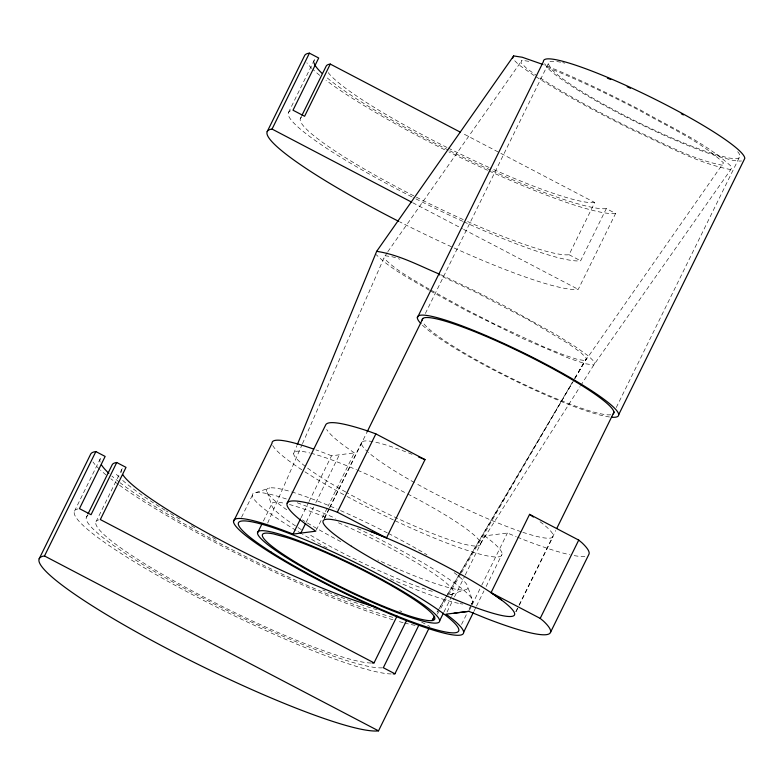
<?xml version="1.0" encoding="UTF-8"?>
<svg xmlns="http://www.w3.org/2000/svg" width="784" height="784" viewBox="0 0 784 784"><rect width="100%" height="100%" fill="white"/><g stroke="black" fill="none" stroke-linecap="round" stroke-linejoin="round"><path stroke-width="0.59" stroke-dasharray="3.92 2.94" d="M293.608 453.632L296.842 445.733M267.667 523.085L302.007 444.812M302.497 443.695L383.915 258.083L387.12 252.713M528.788 61.338L521.997 60.299L520.899 62.671L526.701 68.453L537.118 75.901M574.878 378.535L585.423 360.64L723.505 162.866C699.259 140.346 668.076 126.89 639.636 110.524C608.443 94.443 576.887 78.91 544.135 66.209M580.689 385.659L593.782 365.011L730.757 169.599L731.952 167.041C705.678 142.639 671.898 128.066 641.087 110.338C609.266 93.992 577.191 77.988 543.89 64.856M74.46 511.246L100.136 459.052M86.426 517.126L87.494 514.951M288.453 112.592L314.139 60.397M95.991 521.83L121.677 469.636M300.419 118.472L301.487 116.297M241.531 517.283L252.311 495.38M263.404 521.037L271.489 504.602L266.57 490.51M301.036 517.803L308.533 502.573M309.063 501.486L331.534 455.818L354.309 452.887L328.084 506.17M306.181 522.232L313.678 507.013M315.815 502.662L339.364 454.808M316.315 530.102L327.555 507.258M324.145 518.645L328.957 508.855M329.496 507.767L361.6 442.529M324.527 518.449L329.388 508.561M329.927 507.464L367.216 431.7M425.369 313.512L548.222 63.837A106.663 13.74 26.2 0 1 560.756 62.22M467.627 221.558A151.988 19.571 26.2 0 0 569.047 254.722L594.733 202.527L462.511 133.3M463.814 221.803A165.316 21.295 26.2 0 0 580.64 260.798L606.326 208.603L615.607 213.454L578.249 289.374A175.988 22.667 26.2 0 1 399.869 221.931M443.979 611.941L450.986 597.702M451.525 596.604L453.681 592.224M447.056 612.01L454.014 597.869M454.553 596.781L464.716 576.122M465.255 575.035L484.512 535.884L507.405 533.042L516.244 536.658M461.541 624.446L466.931 613.5M469.087 609.119L470.704 605.826M471.243 604.738L472.86 601.446L467.94 587.343M469.41 610.246L471.547 605.905M472.086 604.817L481.18 586.324M481.719 585.236L507.405 533.042M473.81 611.569L475.947 607.218M476.486 606.13L483.973 590.901M486.119 586.559L502.172 553.935M515.764 611.775L518.469 606.287M519.008 605.189L555.748 530.513M616.273 407.533L740.008 156.065M516.127 611.628L518.802 606.199M519.341 605.111L553.043 536.599M437.345 614.166L447.821 596.183M448.438 595.134L460.767 573.986M461.384 572.928L572.349 382.592M574.809 378.368L586.52 358.278L580.719 352.496L568.41 343.686L527.995 319.588L476.123 292.432L439.52 275.233M445.724 597.428L437.041 612.177L446.978 595.35M446.351 596.379L458.758 575.309M459.375 574.251L572.261 382.504M574.741 378.29L586.52 358.278L585.423 360.64L577.504 359.435L563.284 354.731L543.753 346.861L494.312 323.919L467.783 310.425L430.21 289.747M447.605 594.292L460.022 573.241M460.639 572.193L574.251 379.583M480.592 543.557L580.042 386.688M387.825 251.703L521.997 60.299M255.878 492.558L269.833 487.922M450.731 594.566L464.677 589.931M722.407 165.228C690.116 159.044 661.088 141.757 631.296 128.507C599.848 112.72 568.645 96.295 539.02 77.253M730.757 169.599C695.771 162.905 664.322 144.168 632.051 129.821C599.084 113.229 566.293 96.099 535.158 76.215M385.013 255.711L392.941 256.927L399.948 259.239M412.07 454.338L408.836 453.015A106.663 13.74 26.2 0 0 366.726 450.898M517.352 537.109L523.996 539.823A146.657 18.885 26.2 0 0 569.743 554.719M331.534 455.818L328.917 454.73A127.988 16.484 26.2 0 0 315.893 449.869M440.647 274.684L475.369 291.119L504.102 305.75L555.856 334.494L575.338 346.646L588.676 356.181L594.968 362.453L593.782 365.011L585.187 363.707L569.792 358.611L523.144 338.698L466.333 310.611L430.426 290.962M569.047 254.722L580.64 260.798M412.707 202.713L462.482 228.771M463.56 229.34L578.249 289.374M399.732 610.667L401.79 611.745M421.635 622.133L429.887 626.455M429.191 289.159C413.58 279.692 396.782 271.254 383.915 258.083M429.377 290.354C411.169 279.369 391.5 269.745 376.261 254.692M534.139 75.578L518.743 64.758L514.03 60.064M484.512 535.884L486.374 537.167A127.988 16.484 26.2 0 1 394.509 520.458M354.309 452.887L343.568 445.361A146.657 18.885 26.2 0 1 326.712 429.495M548.222 63.837L551.652 69.433A106.663 13.74 26.2 0 0 712.362 153.576L727.474 157.672A106.663 13.74 26.2 0 0 736.578 150.459M544.704 63.612L547.026 67.414A111.994 14.426 26.2 0 0 715.772 155.751L731.639 160.063A111.994 14.426 26.2 0 0 741.537 160.955M562.726 62.642A106.663 13.74 26.2 0 1 564.833 63.141M610.814 414.775A106.663 13.74 26.2 0 1 512.373 378.731A106.663 13.74 26.2 0 1 423.037 322.508M609.54 416.99A111.994 14.426 26.2 0 1 509.894 378.27A111.994 14.426 26.2 0 1 420.939 323.655M415.108 625.348A191.982 24.725 26.2 0 1 404.466 622.986M403.162 622.653A191.982 24.725 26.2 0 1 397.38 621.075M393.029 619.811A191.982 24.725 26.2 0 1 119.344 485.12M118.413 484.443A191.982 24.725 26.2 0 1 110.858 478.779M106.124 474.977A191.982 24.725 26.2 0 1 100.499 470.086M99.793 469.43A191.982 24.725 26.2 0 1 92.953 461.952M391.216 673.956A181.32 23.353 26.2 0 1 192.933 594.88A181.32 23.353 26.2 0 1 77.969 508.904M382.465 667.811A167.992 21.638 26.2 0 1 203.213 598.29A167.992 21.638 26.2 0 1 88.514 515.323M392.853 617.341A181.32 23.353 26.2 0 1 120.128 482.768M119.119 481.974A181.32 23.353 26.2 0 1 111.857 476.006M100.136 462.119A181.32 23.353 26.2 0 1 102.4 457.101M371.057 663.009A157.319 20.266 26.2 0 1 199.793 594.929A157.319 20.266 26.2 0 1 98.745 519.87M121.677 472.291A157.319 20.266 26.2 0 1 123.176 468.156M377.084 609.805A167.992 21.638 26.2 0 1 339.237 596.585M338.178 596.173A167.992 21.638 26.2 0 1 332.769 594.037M331.671 593.596A167.992 21.638 26.2 0 1 322.704 589.95M216.002 539.304A167.992 21.638 26.2 0 1 209.524 535.815M194.755 527.661A167.992 21.638 26.2 0 1 190.385 525.192M179.771 519.057A167.992 21.638 26.2 0 1 166.198 510.913M165.12 510.247A167.992 21.638 26.2 0 1 120.177 478.122M119.139 477.133A167.992 21.638 26.2 0 1 114.934 472.566M393.392 519.929A127.988 16.484 26.2 0 1 344.842 495.282M343.764 494.684A127.988 16.484 26.2 0 1 302.977 470.557M301.899 469.851A127.988 16.484 26.2 0 1 272.411 444.802M584.903 556.356A146.657 18.885 26.2 0 1 570.86 554.964M540.049 521.713A106.663 13.74 26.2 0 1 522.281 532.111M521.017 531.679A106.663 13.74 26.2 0 1 415.471 483.14M414.422 482.552A106.663 13.74 26.2 0 1 368.176 452.221M407.631 493.949A103.988 13.397 26.2 0 1 475.437 546.046A103.988 13.397 26.2 0 1 346.773 492.597M345.773 492.038A103.988 13.397 26.2 0 1 309.798 452.956M310.876 453.23A103.988 13.397 26.2 0 1 356.495 469.763M357.661 470.263A103.988 13.397 26.2 0 1 406.592 493.42M462.825 604.052A122.657 15.798 26.2 0 1 459.973 603.602M458.444 603.308A122.657 15.798 26.2 0 1 387.541 577.563M327.026 547.908A122.657 15.798 26.2 0 1 302.497 534.188M301.399 533.541A122.657 15.798 26.2 0 1 297.087 530.984M296.029 530.347A122.657 15.798 26.2 0 1 287.179 499.251M297.195 502.75A122.657 15.798 26.2 0 1 335.474 518.322M357.455 528.396A122.657 15.798 26.2 0 1 470.87 603.925M454.122 572.683A111.994 14.426 26.2 0 1 377.761 559.943M340.736 541.617A111.994 14.426 26.2 0 1 302.35 519.91M286.768 509.776A111.994 14.426 26.2 0 1 290.531 491.558M291.766 491.931A111.994 14.426 26.2 0 1 337.14 509.1M340.56 510.59A111.994 14.426 26.2 0 1 387.355 532.895M388.433 533.453A111.994 14.426 26.2 0 1 426.966 554.788M338.433 522.781A101.322 13.054 26.2 0 1 429.681 570.938A101.322 13.054 26.2 0 1 448.056 594.635M432.347 591.371A101.322 13.054 26.2 0 1 309.121 534.404M301.311 529.621A101.322 13.054 26.2 0 1 285.258 503.475M289.404 504.504A101.322 13.054 26.2 0 1 326.075 517.518M462.717 221.304A165.316 21.295 26.2 0 1 413.031 197.411M411.963 196.872A165.316 21.295 26.2 0 1 293.01 110.211M606.326 208.603A165.316 21.295 26.2 0 1 491.705 170.598M490.608 170.099A165.316 21.295 26.2 0 1 449.457 150.606M448.389 150.077A165.316 21.295 26.2 0 1 326.144 77.008M314.139 63.19A165.316 21.295 26.2 0 1 317.334 58.261M615.607 213.454A175.988 22.667 26.2 0 1 488.716 170.794M487.579 170.285A175.988 22.667 26.2 0 1 448.938 151.88M444.675 149.754A175.988 22.667 26.2 0 1 326.007 80.262M319.764 75.382A175.988 22.667 26.2 0 1 313.022 69.511M311.924 68.473A175.988 22.667 26.2 0 1 306.867 62.828M463.246 219.598A151.988 19.571 26.2 0 1 303.075 116.581M594.733 202.527A151.988 19.571 26.2 0 1 490.029 167.894M488.932 167.404A151.988 19.571 26.2 0 1 448.066 147.99M446.998 147.461A151.988 19.571 26.2 0 1 328.231 72.618"/><path stroke-width="1.18" d="M297.312 444.606L376.663 251.341L513.647 55.929L522.232 57.242L542.851 64.435M512.452 58.496L513.647 55.929M39.2 558.747L90.572 454.348A191.982 24.725 26.2 0 1 95.864 451.574L105.144 456.435L79.458 508.63L91.052 514.706L116.738 462.511L126.018 467.362L100.332 519.557L374.046 662.862L397.057 616.106M428.809 628.65L378.515 730.845A191.982 24.725 26.2 0 1 167.923 649.015A191.982 24.725 26.2 0 1 44.492 555.974L95.864 451.574M267.207 131.614L304.564 55.693A175.988 22.667 26.2 0 1 309.415 53.155L318.696 58.006L293.01 110.211L304.604 116.277L330.289 64.082L460.345 132.173M398.801 221.392A175.988 22.667 26.2 0 1 272.058 129.076L309.415 53.155M88.024 513.873L112.102 464.932A167.992 21.638 26.2 0 1 116.738 462.511M302.016 115.209L326.105 66.277A151.988 19.571 26.2 0 1 330.289 64.082M233.505 521.546L272.028 443.254A127.988 16.484 26.2 0 1 313.649 449.075M257.475 533.081L261.787 524.32M287.169 503.181L325.703 424.889A146.657 18.885 26.2 0 1 369.744 431.651L375.869 433.895L425.016 459.62L386.492 537.912L370.313 531.307M550.417 632.531L588.941 554.239A146.657 18.885 26.2 0 0 581.895 542.724L578.729 540.098L529.582 514.363L491.049 592.655L540.196 618.39L543.371 621.016A146.657 18.885 26.2 0 1 485.463 618.115L468.871 611.334L445.988 614.186L447.85 615.469A127.988 16.484 26.2 0 1 406.759 620.752A127.988 16.484 26.2 0 1 249.302 538.314A127.988 16.484 26.2 0 1 290.394 533.022L293.01 534.11L300.507 518.89M300.831 533.11L305.652 523.32M417.343 317.775L543.43 61.524A111.994 14.426 26.2 0 1 643.458 93.59A111.994 14.426 26.2 0 1 744.8 158.368L618.713 414.618M367.216 431.7L422.87 318.588M293.01 534.11L315.776 531.189L305.045 523.653A146.657 18.885 26.2 0 1 331.22 509.943L337.345 512.187L375.869 433.895M406.337 620.957L383.327 667.723L394.92 673.789L418.999 624.858M439.667 620.703L443.44 613.029M463.648 632.227L473.271 612.657M556.836 528.318L614.107 411.923M540.196 618.39L578.729 540.098M453.926 613.255L468.871 611.334M376.663 251.341C398.86 254.624 419.038 265.619 439.54 274.194M418.548 456.974L425.016 459.62M272.058 129.076L411.629 202.145M337.345 512.187L386.492 537.912M44.492 555.974L378.515 730.845M529.582 514.363L533.385 517.038M491.049 592.655L501.525 600.005M422.135 320.078A106.663 13.74 26.2 0 1 523.673 353.662A106.663 13.74 26.2 0 1 613.176 413.952M607.394 78.135A106.663 13.74 26.2 0 1 610.756 79.547M627.19 86.75A106.663 13.74 26.2 0 1 630.434 88.229M681.296 113.788A106.663 13.74 26.2 0 1 683.393 114.944M420.939 323.655A111.994 14.426 26.2 0 1 523.222 352.682A111.994 14.426 26.2 0 1 611.843 417.235M394.92 673.789A181.32 23.353 26.2 0 1 393.196 673.936M374.046 662.862A157.319 20.266 26.2 0 1 372.135 662.999M375.644 606.973A157.319 20.266 26.2 0 1 227.154 543.606A157.319 20.266 26.2 0 1 122.765 474.575M108.858 473.291A181.32 23.353 26.2 0 1 101.391 464.745M322.077 73.382A165.316 21.295 26.2 0 1 314.139 63.19M434.561 616.391L432.082 620.605L434.561 616.4M287.15 537.628L273.557 533.933A95.991 12.368 26.2 0 0 341.618 587.236A95.991 12.368 26.2 0 0 429.475 611.089A95.991 12.368 26.2 0 0 287.15 537.628M351.438 546.262A106.663 13.74 26.2 0 0 511.58 616.43A106.663 13.74 26.2 0 0 393.372 540.872A106.663 13.74 26.2 0 0 351.438 546.262M271.107 552.054A122.657 15.798 26.2 0 0 455.279 632.747A122.657 15.798 26.2 0 0 319.343 545.85A122.657 15.798 26.2 0 0 271.107 552.054M284.582 556.375A101.322 13.054 26.2 0 0 436.717 623.035A101.322 13.054 26.2 0 0 324.429 551.25A101.322 13.054 26.2 0 0 284.582 556.375"/></g></svg>
